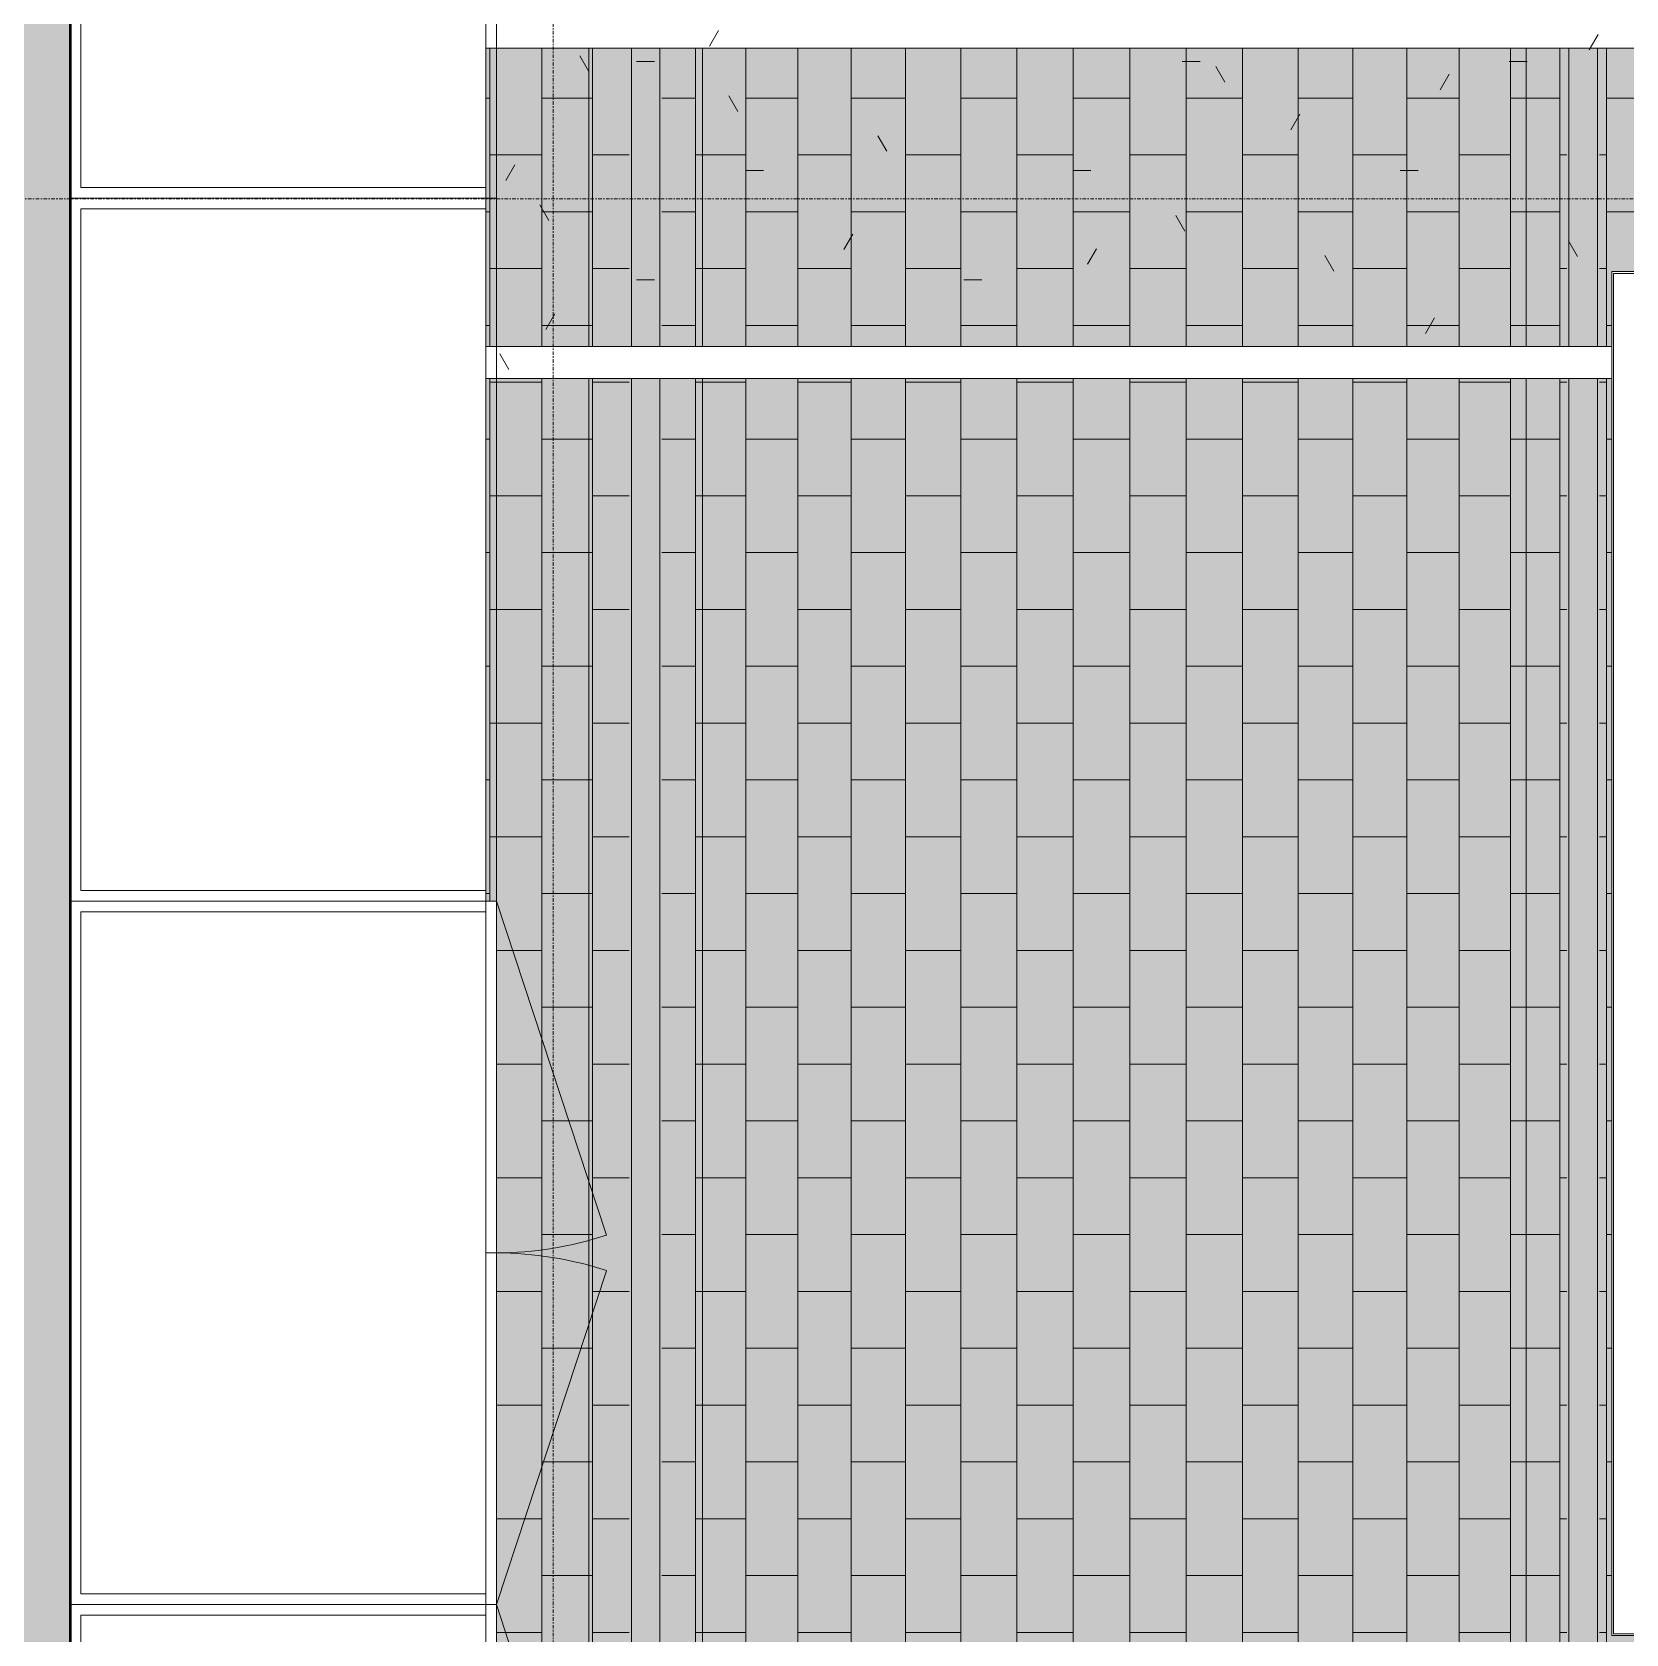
# Model space of a CAD drawing. Header units: inches. Extents: x -956 to 966, y -1111 to 895.
# Drawn here: x -127 to -14.8, y 173.5 to 286.3 of the extents above; entities that cross this region are included whole.
import ezdxf

# ---------------------------------------------------------------- set-up
doc = ezdxf.new("R2010")
doc.units = ezdxf.units.IN
doc.header["$MEASUREMENT"] = 0
doc.linetypes.add('Grid Line 1_4_', pattern=[0.4375, 0.25, -0.0625, 0.0625, -0.0625])
for name, color, linetype, lineweight in [('A-CLNG', 13, 'Continuous', 13), ('A-CLNG-PATT', 13, 'Continuous', 13), ('A-WALL-PATT', 111, 'Continuous', 13), ('E-LITE-EQPM', 33, 'Continuous', 9), ('I-WALL', 2, 'Continuous', 13), ('Q-CASE', 31, 'Continuous', 9), ('S-GRID', 1, 'Continuous', 9)]:
    doc.layers.add(name, color=color, linetype=linetype, lineweight=lineweight)
pattern_1 = [(0, (0, 0), (30.72, 7.68), [1.267, -21.773, 1.267, -21.773, -122.88]), (0, (0, 0), (30.72, 7.68), [-46.08, 1.267, -44.813, 1.267, -21.773, -53.76]), (0, (0, 0), (30.72, 7.68), [-115.2, 1.267, -14.093, 1.267, -37.133]), (120, (11.52, 3.84), (-22.011075, 22.7643), [1.267, -21.773, 1.267, -21.773, -122.88]), (120, (11.52, 3.84), (-22.011075, 22.7643), [-46.08, 1.267, -44.813, 1.267, -21.773, -53.76]), (120, (11.52, 3.84), (-22.011075, 22.7643), [-115.2, 1.267, -14.093, 1.267, -37.133]), (240, (15.36, 19.2), (-8.708925, -30.4443), [1.267, -21.773, 1.267, -21.773, -122.88]), (240, (15.36, 19.2), (-8.708925, -30.4443), [-46.08, 1.267, -44.813, 1.267, -21.773, -53.76]), (240, (15.36, 19.2), (-8.708925, -30.4443), [-115.2, 1.267, -14.093, 1.267, -37.133])]

# ---------------------------------------------------------------- blocks, each defined once
blk = doc.blocks.new('Lighting - Pendant-Finelite-HP4-D - HP-4 D-8_-SO-3000K-120-FA-SC-3361575-7TH FLOOR TELECOM OVERHEAD ROUTING PLAN')
at = {"layer": 'E-LITE-EQPM', "color": 9}
for p, q in [((48, 2), (-48, 2)), ((-48, 2), (-48, -2)), ((47.875, 1.875), (-47.875, 1.875)), ((-47.875, 1.875), (-47.875, -1.875)), ((-47.875, 1.875), (47.875, 1.875)), ((-47.875, -1.875), (-47.875, 1.875)), ((47.875, -1.875), (47.875, 1.875)), ((47.875, 1.875), (47.875, -1.875)), ((48, -2), (48, 2)), ((-48, -2), (48, -2)), ((-47.875, -1.875), (47.875, -1.875)), ((47.875, -1.875), (-47.875, -1.875))]:
    blk.add_line(p, q, dxfattribs=at)
blk = doc.blocks.new('FP_1_55-7TH FLOOR TELECOM OVERHEAD ROUTING PLAN')
at = {"layer": 'A-CLNG-PATT', "color": 50}
for p, q in [((-94.79, 264.13), (-94.79, 285.13)), ((-91.13, 264.13), (-91.13, 285.13)), ((-87.57, 264.13), (-87.57, 285.13)), ((-95.08, 281.61), (-94.79, 281.61)), ((-91.13, 281.61), (-87.82, 281.61)), ((-87.82, 281.61), (-87.57, 281.61)), ((-94.79, 277.61), (-91.13, 277.61)), ((-87.57, 277.61), (-84.97, 277.61)), ((-95.08, 273.61), (-94.79, 273.61)), ((-91.13, 273.61), (-87.82, 273.61)), ((-87.82, 273.61), (-87.57, 273.61)), ((-94.79, 269.61), (-91.13, 269.61)), ((-87.57, 269.61), (-84.97, 269.61)), ((-95.08, 265.61), (-94.79, 265.61)), ((-91.13, 265.61), (-87.82, 265.61)), ((-87.82, 265.61), (-87.57, 265.61)), ((-94.79, 225.07), (-94.79, 261.88)), ((-94.79, 261.61), (-91.13, 261.61)), ((-91.13, 85.99), (-91.13, 261.88)), ((-87.57, 85.99), (-87.57, 261.88)), ((-87.57, 261.61), (-84.97, 261.61)), ((-95.08, 257.61), (-94.79, 257.61)), ((-91.13, 257.61), (-87.82, 257.61)), ((-87.82, 257.61), (-87.57, 257.61)), ((-94.79, 253.61), (-91.13, 253.61)), ((-87.57, 253.61), (-84.97, 253.61)), ((-95.08, 249.61), (-94.79, 249.61)), ((-91.13, 249.61), (-87.82, 249.61)), ((-87.82, 249.61), (-87.57, 249.61)), ((-94.79, 245.61), (-91.13, 245.61)), ((-87.57, 245.61), (-84.97, 245.61)), ((-95.08, 241.61), (-94.79, 241.61)), ((-91.13, 241.61), (-87.82, 241.61)), ((-87.82, 241.61), (-87.57, 241.61)), ((-94.79, 237.61), (-91.13, 237.61)), ((-87.57, 237.61), (-84.97, 237.61)), ((-95.08, 233.61), (-94.79, 233.61)), ((-91.13, 233.61), (-87.82, 233.61)), ((-87.82, 233.61), (-87.57, 233.61)), ((-94.79, 229.61), (-91.13, 229.61)), ((-87.57, 229.61), (-84.97, 229.61)), ((-95.08, 225.61), (-94.79, 225.61)), ((-91.13, 225.61), (-87.82, 225.61)), ((-87.82, 225.61), (-87.57, 225.61)), ((-94.33, 221.61), (-91.13, 221.61)), ((-87.57, 221.61), (-84.97, 221.61)), ((-91.13, 217.61), (-87.82, 217.61)), ((-87.82, 217.61), (-87.57, 217.61)), ((-94.33, 213.61), (-91.13, 213.61)), ((-87.57, 213.61), (-84.97, 213.61)), ((-91.13, 209.61), (-87.82, 209.61)), ((-87.82, 209.61), (-87.57, 209.61)), ((-94.33, 205.61), (-91.13, 205.61)), ((-87.57, 205.61), (-84.97, 205.61)), ((-91.13, 201.61), (-87.82, 201.61)), ((-87.82, 201.61), (-87.57, 201.61)), ((-94.33, 197.61), (-91.13, 197.61)), ((-87.57, 197.61), (-84.97, 197.61)), ((-91.13, 193.61), (-87.82, 193.61)), ((-87.82, 193.61), (-87.57, 193.61)), ((-94.33, 189.61), (-91.13, 189.61)), ((-87.57, 189.61), (-84.97, 189.61)), ((-91.13, 185.61), (-87.82, 185.61)), ((-87.82, 185.61), (-87.57, 185.61)), ((-94.33, 181.61), (-91.13, 181.61)), ((-87.57, 181.61), (-84.97, 181.61)), ((-91.13, 177.61), (-87.82, 177.61)), ((-87.82, 177.61), (-87.57, 177.61)), ((-94.33, 173.61), (-91.13, 173.61)), ((-87.57, 173.61), (-84.97, 173.61))]:
    blk.add_line(p, q, dxfattribs=at)
blk = doc.blocks.new('FP_1_56-7TH FLOOR TELECOM OVERHEAD ROUTING PLAN')
at = {"layer": 'A-CLNG-PATT', "color": 50}
for p, q in [((-80.3, 264.13), (-80.3, 285.13)), ((-76.76, 264.13), (-76.76, 285.13)), ((-73.1, 264.13), (-73.1, 285.13)), ((-69.35, 264.13), (-69.35, 285.13)), ((-65.52, 264.13), (-65.52, 285.13)), ((-61.62, 264.13), (-61.62, 285.13)), ((-57.69, 264.13), (-57.69, 285.13)), ((-53.72, 264.13), (-53.72, 285.13)), ((-49.74, 264.13), (-49.74, 285.13)), ((-45.76, 264.13), (-45.76, 285.13)), ((-41.81, 264.13), (-41.81, 285.13)), ((-37.89, 264.13), (-37.89, 285.13)), ((-34.03, 264.13), (-34.03, 285.13)), ((-30.24, 264.13), (-30.24, 285.13)), ((-26.54, 264.13), (-26.54, 285.13)), ((-22.94, 264.13), (-22.94, 285.13)), ((-19.46, 264.13), (-19.46, 285.13)), ((-82.67, 281.61), (-80.3, 281.61)), ((-76.76, 281.61), (-73.1, 281.61)), ((-69.35, 281.61), (-65.52, 281.61)), ((-61.62, 281.61), (-57.69, 281.61)), ((-53.72, 281.61), (-49.74, 281.61)), ((-45.76, 281.61), (-41.81, 281.61)), ((-37.89, 281.61), (-34.03, 281.61)), ((-30.24, 281.61), (-26.54, 281.61)), ((-22.94, 281.61), (-21.82, 281.61)), ((-21.82, 281.61), (-19.46, 281.61)), ((-80.3, 277.61), (-79.82, 277.61)), ((-79.82, 277.61), (-76.76, 277.61)), ((-73.1, 277.61), (-69.35, 277.61)), ((-65.52, 277.61), (-61.62, 277.61)), ((-57.69, 277.61), (-53.72, 277.61)), ((-49.74, 277.61), (-45.76, 277.61)), ((-41.81, 277.61), (-37.89, 277.61)), ((-34.03, 277.61), (-30.24, 277.61)), ((-26.54, 277.61), (-22.94, 277.61)), ((-19.46, 277.61), (-18.97, 277.61)), ((-82.67, 273.61), (-80.3, 273.61)), ((-76.76, 273.61), (-73.1, 273.61)), ((-69.35, 273.61), (-65.52, 273.61)), ((-61.62, 273.61), (-57.69, 273.61)), ((-53.72, 273.61), (-49.74, 273.61)), ((-45.76, 273.61), (-41.81, 273.61)), ((-37.89, 273.61), (-34.03, 273.61)), ((-30.24, 273.61), (-26.54, 273.61)), ((-22.94, 273.61), (-21.82, 273.61)), ((-21.82, 273.61), (-19.46, 273.61)), ((-80.3, 269.61), (-79.82, 269.61)), ((-79.82, 269.61), (-76.76, 269.61)), ((-73.1, 269.61), (-69.35, 269.61)), ((-65.52, 269.61), (-61.62, 269.61)), ((-57.69, 269.61), (-53.72, 269.61)), ((-49.74, 269.61), (-45.76, 269.61)), ((-41.81, 269.61), (-37.89, 269.61)), ((-34.03, 269.61), (-30.24, 269.61)), ((-26.54, 269.61), (-22.94, 269.61)), ((-19.46, 269.61), (-18.97, 269.61)), ((-82.67, 265.61), (-80.3, 265.61)), ((-76.76, 265.61), (-73.1, 265.61)), ((-69.35, 265.61), (-65.52, 265.61)), ((-61.62, 265.61), (-57.69, 265.61)), ((-53.72, 265.61), (-49.74, 265.61)), ((-45.76, 265.61), (-41.81, 265.61)), ((-37.89, 265.61), (-34.03, 265.61)), ((-30.24, 265.61), (-26.54, 265.61)), ((-22.94, 265.61), (-21.82, 265.61)), ((-21.82, 265.61), (-19.46, 265.61)), ((-80.3, 85.99), (-80.3, 261.88)), ((-80.3, 261.61), (-79.82, 261.61)), ((-79.82, 261.61), (-76.76, 261.61)), ((-76.76, 85.99), (-76.76, 261.88)), ((-73.1, 85.99), (-73.1, 261.88)), ((-73.1, 261.61), (-69.35, 261.61)), ((-69.35, 85.99), (-69.35, 261.88)), ((-65.52, 85.99), (-65.52, 261.88)), ((-65.52, 261.61), (-61.62, 261.61)), ((-61.62, 85.99), (-61.62, 261.88)), ((-57.69, 85.99), (-57.69, 261.88)), ((-57.69, 261.61), (-53.72, 261.61)), ((-53.72, 85.99), (-53.72, 261.88)), ((-49.74, 85.99), (-49.74, 261.88)), ((-49.74, 261.61), (-45.76, 261.61)), ((-45.76, 85.99), (-45.76, 261.88)), ((-41.81, 85.99), (-41.81, 261.88)), ((-41.81, 261.61), (-37.89, 261.61)), ((-37.89, 85.99), (-37.89, 261.88)), ((-34.03, 85.99), (-34.03, 261.88)), ((-34.03, 261.61), (-30.24, 261.61)), ((-30.24, 85.99), (-30.24, 261.88)), ((-26.54, 85.99), (-26.54, 261.88)), ((-26.54, 261.61), (-22.94, 261.61)), ((-22.94, 85.99), (-22.94, 261.88)), ((-19.46, 85.99), (-19.46, 261.88)), ((-19.46, 261.61), (-18.97, 261.61)), ((-82.67, 257.61), (-80.3, 257.61)), ((-76.76, 257.61), (-73.1, 257.61)), ((-69.35, 257.61), (-65.52, 257.61)), ((-61.62, 257.61), (-57.69, 257.61)), ((-53.72, 257.61), (-49.74, 257.61)), ((-45.76, 257.61), (-41.81, 257.61)), ((-37.89, 257.61), (-34.03, 257.61)), ((-30.24, 257.61), (-26.54, 257.61)), ((-22.94, 257.61), (-21.82, 257.61)), ((-21.82, 257.61), (-19.46, 257.61)), ((-80.3, 253.61), (-79.82, 253.61)), ((-79.82, 253.61), (-76.76, 253.61)), ((-73.1, 253.61), (-69.35, 253.61)), ((-65.52, 253.61), (-61.62, 253.61)), ((-57.69, 253.61), (-53.72, 253.61)), ((-49.74, 253.61), (-45.77, 253.61)), ((-41.81, 253.61), (-37.89, 253.61)), ((-34.03, 253.61), (-30.24, 253.61)), ((-26.54, 253.61), (-22.94, 253.61)), ((-19.46, 253.61), (-18.97, 253.61)), ((-82.67, 249.61), (-80.3, 249.61)), ((-76.76, 249.61), (-73.1, 249.61)), ((-69.35, 249.61), (-65.52, 249.61)), ((-61.62, 249.61), (-57.69, 249.61)), ((-53.72, 249.61), (-49.74, 249.61)), ((-45.76, 249.61), (-41.81, 249.61)), ((-37.89, 249.61), (-34.03, 249.61)), ((-30.24, 249.61), (-26.54, 249.61)), ((-22.94, 249.61), (-21.82, 249.61)), ((-21.82, 249.61), (-19.46, 249.61)), ((-80.3, 245.61), (-79.82, 245.61)), ((-79.82, 245.61), (-76.76, 245.61)), ((-73.1, 245.61), (-69.35, 245.61)), ((-65.52, 245.61), (-61.62, 245.61)), ((-57.69, 245.61), (-53.72, 245.61)), ((-49.74, 245.61), (-45.76, 245.61)), ((-41.81, 245.61), (-37.89, 245.61)), ((-34.03, 245.61), (-30.24, 245.61)), ((-26.54, 245.61), (-22.94, 245.61)), ((-19.46, 245.61), (-18.97, 245.61)), ((-82.67, 241.61), (-80.3, 241.61)), ((-76.76, 241.61), (-73.1, 241.61)), ((-69.35, 241.61), (-65.52, 241.61)), ((-61.62, 241.61), (-57.69, 241.61)), ((-53.72, 241.61), (-49.74, 241.61)), ((-45.76, 241.61), (-41.81, 241.61)), ((-37.89, 241.61), (-34.03, 241.61)), ((-30.24, 241.61), (-26.54, 241.61)), ((-22.94, 241.61), (-21.82, 241.61)), ((-21.82, 241.61), (-19.46, 241.61)), ((-80.3, 237.61), (-79.82, 237.61)), ((-79.82, 237.61), (-76.76, 237.61)), ((-73.1, 237.61), (-69.35, 237.61)), ((-65.52, 237.61), (-61.62, 237.61)), ((-57.69, 237.61), (-53.72, 237.61)), ((-49.74, 237.61), (-45.76, 237.61)), ((-41.81, 237.61), (-37.89, 237.61)), ((-34.03, 237.61), (-30.24, 237.61)), ((-26.54, 237.61), (-22.94, 237.61)), ((-19.46, 237.61), (-18.97, 237.61)), ((-82.67, 233.61), (-80.3, 233.61)), ((-76.76, 233.61), (-73.1, 233.61)), ((-69.35, 233.61), (-65.52, 233.61)), ((-61.62, 233.61), (-57.69, 233.61)), ((-53.72, 233.61), (-49.74, 233.61)), ((-45.76, 233.61), (-41.81, 233.61)), ((-37.89, 233.61), (-34.03, 233.61)), ((-30.24, 233.61), (-26.54, 233.61)), ((-22.94, 233.61), (-21.82, 233.61)), ((-21.82, 233.61), (-19.46, 233.61)), ((-80.3, 229.61), (-79.82, 229.61)), ((-79.82, 229.61), (-76.76, 229.61)), ((-73.1, 229.61), (-69.35, 229.61)), ((-65.52, 229.61), (-61.62, 229.61)), ((-57.69, 229.61), (-53.72, 229.61)), ((-49.74, 229.61), (-45.76, 229.61)), ((-41.81, 229.61), (-37.89, 229.61)), ((-34.03, 229.61), (-30.24, 229.61)), ((-26.54, 229.61), (-22.94, 229.61)), ((-19.46, 229.61), (-18.97, 229.61)), ((-82.67, 225.61), (-80.3, 225.61)), ((-76.76, 225.61), (-73.1, 225.61)), ((-69.35, 225.61), (-65.52, 225.61)), ((-61.62, 225.61), (-57.69, 225.61)), ((-53.72, 225.61), (-49.74, 225.61)), ((-45.76, 225.61), (-41.81, 225.61)), ((-37.89, 225.61), (-34.03, 225.61)), ((-30.24, 225.61), (-26.54, 225.61)), ((-22.94, 225.61), (-21.82, 225.61)), ((-21.82, 225.61), (-19.46, 225.61)), ((-80.3, 221.61), (-79.82, 221.61)), ((-79.82, 221.61), (-76.76, 221.61)), ((-73.1, 221.61), (-69.35, 221.61)), ((-65.52, 221.61), (-61.62, 221.61)), ((-57.69, 221.61), (-53.72, 221.61)), ((-49.74, 221.61), (-45.76, 221.61)), ((-41.81, 221.61), (-37.89, 221.61)), ((-34.03, 221.61), (-30.24, 221.61)), ((-26.54, 221.61), (-22.94, 221.61)), ((-19.46, 221.61), (-18.97, 221.61)), ((-82.67, 217.61), (-80.3, 217.61)), ((-76.76, 217.61), (-73.1, 217.61)), ((-69.35, 217.61), (-65.52, 217.61)), ((-61.62, 217.61), (-57.69, 217.61)), ((-53.72, 217.61), (-49.74, 217.61)), ((-45.76, 217.61), (-41.81, 217.61)), ((-37.89, 217.61), (-34.03, 217.61)), ((-30.24, 217.61), (-26.54, 217.61)), ((-22.94, 217.61), (-21.82, 217.61)), ((-21.82, 217.61), (-19.46, 217.61)), ((-80.3, 213.61), (-79.82, 213.61)), ((-79.82, 213.61), (-76.76, 213.61)), ((-73.1, 213.61), (-69.35, 213.61)), ((-65.52, 213.61), (-61.62, 213.61)), ((-57.69, 213.61), (-53.72, 213.61)), ((-49.74, 213.61), (-45.76, 213.61)), ((-41.81, 213.61), (-37.89, 213.61)), ((-34.03, 213.61), (-30.24, 213.61)), ((-26.54, 213.61), (-22.94, 213.61)), ((-19.46, 213.61), (-18.97, 213.61)), ((-82.67, 209.61), (-80.3, 209.61)), ((-76.76, 209.61), (-73.1, 209.61)), ((-69.35, 209.61), (-65.52, 209.61)), ((-61.62, 209.61), (-57.69, 209.61)), ((-53.72, 209.61), (-49.74, 209.61)), ((-45.76, 209.61), (-41.81, 209.61)), ((-37.89, 209.61), (-34.03, 209.61)), ((-30.24, 209.61), (-26.54, 209.61)), ((-22.94, 209.61), (-21.82, 209.61)), ((-21.82, 209.61), (-19.46, 209.61)), ((-80.3, 205.61), (-79.82, 205.61)), ((-79.82, 205.61), (-76.76, 205.61)), ((-73.1, 205.61), (-69.35, 205.61)), ((-65.52, 205.61), (-61.62, 205.61)), ((-57.69, 205.61), (-53.72, 205.61)), ((-49.74, 205.61), (-45.76, 205.61)), ((-41.81, 205.61), (-37.89, 205.61)), ((-34.03, 205.61), (-30.24, 205.61)), ((-26.54, 205.61), (-22.94, 205.61)), ((-19.46, 205.61), (-18.97, 205.61)), ((-82.67, 201.61), (-80.3, 201.61)), ((-76.76, 201.61), (-73.1, 201.61)), ((-69.35, 201.61), (-65.52, 201.61)), ((-61.62, 201.61), (-57.69, 201.61)), ((-53.72, 201.61), (-49.74, 201.61)), ((-45.76, 201.61), (-41.81, 201.61)), ((-37.89, 201.61), (-34.03, 201.61)), ((-30.24, 201.61), (-26.54, 201.61)), ((-22.94, 201.61), (-21.82, 201.61)), ((-21.82, 201.61), (-19.46, 201.61)), ((-80.3, 197.61), (-79.82, 197.61)), ((-79.82, 197.61), (-76.76, 197.61)), ((-73.1, 197.61), (-69.35, 197.61)), ((-65.52, 197.61), (-61.62, 197.61)), ((-57.69, 197.61), (-53.72, 197.61)), ((-49.74, 197.61), (-45.76, 197.61)), ((-41.81, 197.61), (-37.89, 197.61)), ((-34.03, 197.61), (-30.24, 197.61)), ((-26.54, 197.61), (-22.94, 197.61)), ((-19.46, 197.61), (-18.97, 197.61)), ((-82.67, 193.61), (-80.3, 193.61)), ((-76.76, 193.61), (-73.1, 193.61)), ((-69.35, 193.61), (-65.52, 193.61)), ((-61.62, 193.61), (-57.69, 193.61)), ((-53.72, 193.61), (-49.74, 193.61)), ((-45.76, 193.61), (-41.81, 193.61)), ((-37.89, 193.61), (-34.03, 193.61)), ((-30.24, 193.61), (-26.54, 193.61)), ((-22.94, 193.61), (-21.82, 193.61)), ((-21.82, 193.61), (-19.46, 193.61)), ((-80.3, 189.61), (-79.82, 189.61)), ((-79.82, 189.61), (-76.76, 189.61)), ((-73.1, 189.61), (-69.35, 189.61)), ((-65.52, 189.61), (-61.62, 189.61)), ((-57.69, 189.61), (-53.72, 189.61)), ((-49.74, 189.61), (-45.76, 189.61)), ((-41.81, 189.61), (-37.89, 189.61)), ((-34.03, 189.61), (-30.24, 189.61)), ((-26.54, 189.61), (-22.94, 189.61)), ((-19.46, 189.61), (-18.97, 189.61)), ((-82.67, 185.61), (-80.3, 185.61)), ((-76.76, 185.61), (-73.1, 185.61)), ((-69.35, 185.61), (-65.52, 185.61)), ((-61.62, 185.61), (-57.69, 185.61)), ((-53.72, 185.61), (-49.74, 185.61)), ((-45.76, 185.61), (-41.81, 185.61)), ((-37.89, 185.61), (-34.03, 185.61)), ((-30.24, 185.61), (-26.54, 185.61)), ((-22.94, 185.61), (-21.82, 185.61)), ((-21.82, 185.61), (-19.46, 185.61)), ((-80.3, 181.61), (-79.82, 181.61)), ((-79.82, 181.61), (-76.76, 181.61)), ((-73.1, 181.61), (-69.35, 181.61)), ((-65.52, 181.61), (-61.62, 181.61)), ((-57.69, 181.61), (-53.72, 181.61)), ((-49.74, 181.61), (-45.76, 181.61)), ((-41.81, 181.61), (-37.89, 181.61)), ((-34.03, 181.61), (-30.24, 181.61)), ((-26.54, 181.61), (-22.94, 181.61)), ((-19.46, 181.61), (-18.97, 181.61)), ((-82.67, 177.61), (-80.3, 177.61)), ((-76.76, 177.61), (-73.1, 177.61)), ((-69.35, 177.61), (-65.52, 177.61)), ((-61.62, 177.61), (-57.69, 177.61)), ((-53.72, 177.61), (-49.74, 177.61)), ((-45.76, 177.61), (-41.81, 177.61)), ((-37.89, 177.61), (-34.03, 177.61)), ((-30.24, 177.61), (-26.54, 177.61)), ((-22.94, 177.61), (-21.82, 177.61)), ((-21.82, 177.61), (-19.46, 177.61)), ((-80.3, 173.61), (-79.82, 173.61)), ((-79.82, 173.61), (-76.76, 173.61)), ((-73.1, 173.61), (-69.35, 173.61)), ((-65.52, 173.61), (-61.62, 173.61)), ((-57.69, 173.61), (-53.72, 173.61)), ((-49.74, 173.61), (-45.76, 173.61)), ((-41.81, 173.61), (-37.89, 173.61)), ((-34.03, 173.61), (-30.24, 173.61)), ((-26.54, 173.61), (-22.94, 173.61)), ((-19.46, 173.61), (-18.97, 173.61))]:
    blk.add_line(p, q, dxfattribs=at)
blk = doc.blocks.new('FP_1_57-7TH FLOOR TELECOM OVERHEAD ROUTING PLAN')
at = {"layer": 'A-CLNG-PATT', "color": 50}
for p, q in [((-16.17, 264.13), (-16.17, 285.13)), ((-16.17, 281.61), (-13.82, 281.61)), ((-16.67, 277.61), (-16.17, 277.61)), ((-16.17, 273.61), (-13.82, 273.61)), ((-16.67, 269.61), (-16.17, 269.61)), ((-16.17, 265.61), (-15.79, 265.61)), ((-16.67, 261.61), (-16.17, 261.61)), ((-16.17, 85.99), (-16.17, 261.88)), ((-16.17, 257.61), (-15.8, 257.61)), ((-16.67, 253.61), (-16.17, 253.61)), ((-16.17, 249.61), (-15.8, 249.61)), ((-16.67, 245.61), (-16.17, 245.61)), ((-16.17, 241.61), (-15.8, 241.61)), ((-16.67, 237.61), (-16.17, 237.61)), ((-16.17, 233.61), (-15.8, 233.61)), ((-16.67, 229.61), (-16.17, 229.61)), ((-16.17, 225.61), (-15.8, 225.61)), ((-16.67, 221.61), (-16.17, 221.61)), ((-16.17, 217.61), (-15.8, 217.61)), ((-16.67, 213.61), (-16.17, 213.61)), ((-16.17, 209.61), (-15.8, 209.61)), ((-16.67, 205.61), (-16.17, 205.61)), ((-16.17, 201.61), (-15.8, 201.61)), ((-16.67, 197.61), (-16.17, 197.61)), ((-16.17, 193.61), (-15.8, 193.61)), ((-16.67, 189.61), (-16.17, 189.61)), ((-16.17, 185.61), (-15.8, 185.61)), ((-16.67, 181.61), (-16.17, 181.61)), ((-16.17, 177.61), (-15.8, 177.61)), ((-16.67, 173.61), (-16.17, 173.61))]:
    blk.add_line(p, q, dxfattribs=at)
blk = doc.blocks.new('7th Floor Vault2 - 7th Floor Vault-3164437-7TH FLOOR TELECOM OVERHEAD ROUTING PLAN')
at = {"layer": 'A-CLNG', "color": 10, "lineweight": 9}
for p, q in [((-87.82, 285.13), (-87.82, 264.13)), ((-87.82, 285.13), (-87.82, 264.13)), ((-84.82, 285.13), (-84.82, 264.13)), ((-82.82, 285.13), (-82.82, 264.13)), ((-79.82, 285.13), (-79.82, 264.13)), ((-79.82, 285.13), (-79.82, 264.13)), ((-21.82, 285.13), (-21.82, 264.13)), ((-21.82, 285.13), (-21.82, 264.13)), ((-18.82, 285.13), (-18.82, 264.13)), ((-16.82, 285.13), (-16.82, 264.13)), ((-87.82, 261.88), (-87.82, 85.99)), ((-87.82, 261.88), (-87.82, 85.99)), ((-84.82, 261.88), (-84.82, 85.99)), ((-82.82, 261.88), (-82.82, 85.99)), ((-79.82, 261.88), (-79.82, 85.99)), ((-79.82, 261.88), (-79.82, 85.99)), ((-21.82, 261.88), (-21.82, 85.99)), ((-21.82, 261.88), (-21.82, 85.99)), ((-18.82, 261.88), (-18.82, 85.99)), ((-16.82, 261.88), (-16.82, 85.99))]:
    blk.add_line(p, q, dxfattribs=at)
at = {"layer": 'A-CLNG', "color": 9, "lineweight": 9}
for name in ['FP_1_55-7TH FLOOR TELECOM OVERHEAD ROUTING PLAN', 'FP_1_56-7TH FLOOR TELECOM OVERHEAD ROUTING PLAN', 'FP_1_57-7TH FLOOR TELECOM OVERHEAD ROUTING PLAN']:
    blk.add_blockref(name, (0, 0), dxfattribs=at)
blk = doc.blocks.new('Generic Model Wood Closet - 2_-6__ x 4_-1 1_2__ - no doors-3515474-7TH FLOOR TELECOM OVERHEAD ROUTING PLAN')
at = {"layer": 'Q-CASE', "color": 9}
for p, q in [((24.75, 15), (-24.75, 15)), ((-24.75, 15), (-24.75, -15)), ((24.75, -15), (24.75, 15)), ((24, 14.25), (-24, 14.25)), ((-24, 14.25), (-24, -14.25)), ((-24, 14.25), (24, 14.25)), ((24, -14.25), (24, 14.25)), ((-24, -14.25), (24, -14.25)), ((-24.75, -15), (24.75, -15))]:
    blk.add_line(p, q, dxfattribs=at)
at = {"layer": 'Q-CASE', "color": 53, "lineweight": 20}
for p, q in [((-24.75, -15), (-24.75, 14.25)), ((-24.75, 14.25), (-24, 14.25)), ((-24, 14.25), (-24, -14.25)), ((24, -14.25), (24, 14.25)), ((24, 14.25), (24.75, 14.25)), ((24.75, 14.25), (24.75, -15)), ((-24, -14.25), (24, -14.25))]:
    blk.add_line(p, q, dxfattribs=at)
blk = doc.blocks.new('Generic Model Wood Closet - 2_-6__ x 4_-1 1_2__-3487227-7TH FLOOR TELECOM OVERHEAD ROUTING PLAN')
at = {"layer": 'Q-CASE', "color": 9}
for p, q in [((-24.75, 15), (-1.25, 22.76)), ((24.75, 15), (1.25, 22.76)), ((24.75, 15), (-24.75, 15)), ((-24.75, 15), (-24.75, -15)), ((24.75, -15), (24.75, 15)), ((24, 14.25), (-24, 14.25)), ((-24, 14.25), (-24, -14.25)), ((24, -14.25), (24, 14.25)), ((-24, -14.25), (24, -14.25)), ((-24.75, -15), (24.75, -15))]:
    blk.add_line(p, q, dxfattribs=at)
at = {"layer": 'Q-CASE', "color": 53, "lineweight": 20}
for p, q in [((-24.75, 15), (0, 15)), ((-24.75, 14.25), (-24.75, 15)), ((0, 15), (24.75, 15)), ((0, 14.25), (0, 15)), ((0, 15), (0, 14.25)), ((24.75, 15), (24.75, 14.25)), ((0, 14.25), (-24.75, 14.25)), ((-24.75, -15), (-24.75, 14.25)), ((-24.75, 14.25), (-24, 14.25)), ((-24, 14.25), (-24, -14.25)), ((24.75, 14.25), (0, 14.25)), ((24, -14.25), (24, 14.25)), ((24, 14.25), (24.75, 14.25)), ((24.75, 14.25), (24.75, -15)), ((-24, -14.25), (24, -14.25))]:
    blk.add_line(p, q, dxfattribs=at)
at = {"layer": 'Q-CASE', "color": 9}
for centre, start, end in [((-24.75, 15), 360, 18.2748), ((24.75, 15), 161.7252, 180)]:
    blk.add_arc(centre, 24.75, start, end, dxfattribs=at)

msp = doc.modelspace()

# ---------------------------------------------------------------- hatches: boundary and pattern name
at = {"layer": 'A-CLNG-PATT'}
h = msp.add_hatch(dxfattribs=at)
h.set_pattern_fill('FP1_12', color=253, style=0, pattern_type=2)
h.set_pattern_definition(pattern_1)
h.paths.add_polyline_path([(-294.34, -537.62), (-227.98, -537.62), (-227.98, -527.62), (-219.98, -527.62), (-219.98, -509.12), (-210.98, -509.12), (-210.98, -364.18), (-211.98, -364.18), (-211.98, -243.37), (-299.98, -243.37), (-299.98, -537.62)], flags=0)
h.paths.add_polyline_path([(-606.23, -537.62), (-602.07, -537.62), (-602.07, -532.87), (-606.23, -532.87), (-606.23, -535.37)], flags=0)
h.paths.add_polyline_path([(-561.64, -537.62), (-356.48, -537.62), (-356.48, -525.62), (-323.98, -525.62), (-323.98, -537.62), (-305.35, -537.62), (-305.35, -525.37), (-321.35, -525.37), (-321.35, -427.37), (-305.35, -427.37), (-305.35, -243.37), (-386.84, -243.37), (-386.84, -318.61), (-390.84, -318.61), (-390.84, -243.37), (-496.9, -243.37), (-496.9, -318.61), (-500.9, -318.61), (-500.9, -243.37), (-562.04, -243.37), (-562.04, -427.37), (-500.9, -427.37), (-500.9, -402.61), (-496.9, -402.61), (-496.9, -427.37), (-390.84, -427.37), (-390.84, -402.61), (-386.84, -402.61), (-386.84, -427.37), (-370.04, -427.37), (-370.04, -525.37), (-578.04, -525.37), (-578.04, -243.37), (-578.35, -243.37), (-578.35, -528.62), (-563.48, -528.62), (-563.48, -537.62)], flags=0)
h.paths.add_polyline_path([(-567.73, -537.62), (-567.73, -532.87), (-578.07, -532.87), (-578.07, -537.62), (-572.48, -537.62)], flags=0)
h.paths.add_polyline_path([(-352.23, -537.62), (-349.48, -537.62), (-349.48, -529.87), (-352.23, -529.87), (-352.23, -536.61)], flags=0)
h.paths.add_polyline_path([(-680.44, -535.37), (-610.48, -535.37), (-610.48, -528.62), (-583.23, -528.62), (-583.23, -526.62), (-662.91, -526.62), (-662.91, -498.61), (-665.8, -498.61), (-665.8, -402.61), (-661.8, -402.61), (-661.8, -428.62), (-583.23, -428.62), (-583.23, -422.62), (-598.91, -422.62), (-598.91, -386.62), (-662.91, -386.62), (-662.91, -318.61), (-665.8, -318.61), (-665.8, -243.37), (-666.35, -243.37), (-666.35, -246.62), (-730.35, -246.62), (-730.35, -243.37), (-762.35, -243.37), (-762.35, -246.62), (-771.86, -246.62), (-771.86, -288.62), (-694.91, -288.62), (-694.91, -386.62), (-790.91, -386.62), (-790.91, -288.62), (-775.86, -288.62), (-775.86, -246.62), (-842.35, -246.62), (-842.35, -243.37), (-853.35, -243.37), (-853.35, -535.37), (-710.14, -535.37)], flags=0)
h.paths.add_polyline_path([(-834.85, -526.62), (-850.85, -526.62), (-850.85, -428.62), (-706.85, -428.62), (-706.85, -526.62), (-828.94, -526.62)], flags=0)
h.paths.add_polyline_path([(-255.48, -481.68), (-256.53, -481.54), (-257.51, -481.14), (-258.35, -480.49), (-259, -479.65), (-259.4, -478.67), (-259.54, -477.62), (-259.4, -476.57), (-259, -475.59), (-258.35, -474.75), (-257.51, -474.1), (-256.53, -473.7), (-255.48, -473.56), (-254.43, -473.7), (-253.45, -474.1), (-252.6, -474.75), (-251.96, -475.59), (-251.55, -476.57), (-251.41, -477.62), (-251.55, -478.67), (-251.96, -479.65), (-252.6, -480.49), (-253.45, -481.14), (-254.43, -481.54)], flags=0)
h.paths.add_polyline_path([(-255.48, -421.68), (-256.53, -421.54), (-257.51, -421.14), (-258.35, -420.49), (-259, -419.65), (-259.4, -418.67), (-259.54, -417.62), (-259.4, -416.57), (-259, -415.59), (-258.35, -414.75), (-257.51, -414.1), (-256.53, -413.7), (-255.48, -413.56), (-254.43, -413.7), (-253.45, -414.1), (-252.6, -414.75), (-251.96, -415.59), (-251.55, -416.57), (-251.41, -417.62), (-251.55, -418.67), (-251.96, -419.65), (-252.6, -420.49), (-253.45, -421.14), (-254.43, -421.54)], flags=0)
h.paths.add_polyline_path([(-255.48, -361.68), (-256.53, -361.54), (-257.51, -361.14), (-258.35, -360.49), (-259, -359.65), (-259.4, -358.67), (-259.54, -357.62), (-259.4, -356.57), (-259, -355.59), (-258.35, -354.75), (-257.51, -354.1), (-256.53, -353.7), (-255.48, -353.56), (-254.43, -353.7), (-253.45, -354.1), (-252.6, -354.75), (-251.96, -355.59), (-251.55, -356.57), (-251.41, -357.62), (-251.55, -358.67), (-251.96, -359.65), (-252.6, -360.49), (-253.45, -361.14), (-254.43, -361.54)], flags=0)
h.paths.add_polyline_path([(-255.48, -301.68), (-256.53, -301.54), (-257.51, -301.14), (-258.35, -300.49), (-259, -299.65), (-259.4, -298.67), (-259.54, -297.62), (-259.4, -296.57), (-259, -295.59), (-258.35, -294.75), (-257.51, -294.1), (-256.53, -293.7), (-255.48, -293.56), (-254.43, -293.7), (-253.45, -294.1), (-252.6, -294.75), (-251.96, -295.59), (-251.55, -296.57), (-251.41, -297.62), (-251.55, -298.67), (-251.96, -299.65), (-252.6, -300.49), (-253.45, -301.14), (-254.43, -301.54)], flags=0)
h.paths.add_polyline_path([(-661.8, -288.62), (-598.91, -288.62), (-598.91, -252.62), (-583.23, -252.62), (-583.23, -243.37), (-661.8, -243.37), (-661.8, -282.19)], flags=0)
h.paths.add_polyline_path([(-258.35, -241.12), (-257.53, -241.12), (-258.35, -240.49), (-259, -239.65), (-259.4, -238.67), (-259.54, -237.62), (-259.4, -236.57), (-259, -235.59), (-258.35, -234.75), (-257.51, -234.1), (-256.53, -233.7), (-255.48, -233.56), (-254.43, -233.7), (-253.45, -234.1), (-252.6, -234.75), (-251.96, -235.59), (-251.55, -236.57), (-251.41, -237.62), (-251.55, -238.67), (-251.96, -239.65), (-252.6, -240.49), (-253.42, -241.12), (-211.98, -241.12), (-211.98, -209.62), (-299.98, -209.62), (-299.98, -241.12), (-259, -241.12)], flags=0)
h.paths.add_polyline_path([(-578.35, -241.12), (-578.04, -241.12), (-578.04, -231.37), (-562.04, -231.37), (-562.04, -241.12), (-500.9, -241.12), (-500.9, -222.61), (-496.9, -222.61), (-496.9, -241.12), (-390.84, -241.12), (-390.84, -222.61), (-386.84, -222.61), (-386.84, -241.12), (-305.35, -241.12), (-305.35, -209.62), (-363.1, -209.62), (-363.1, -212.62), (-337.6, -212.62), (-337.6, -238.12), (-363.1, -238.12), (-363.1, -213.62), (-559.1, -213.62), (-559.1, -209.62), (-578.35, -209.62), (-578.35, -235.91)], flags=0)
h.paths.add_polyline_path([(-621.04, -241.12), (-583.23, -241.12), (-583.23, -209.62), (-666.35, -209.62), (-666.35, -241.12), (-665.8, -241.12), (-665.8, -222.61), (-661.8, -222.61), (-661.8, -241.12), (-650.74, -241.12)], flags=0)
h.paths.add_polyline_path([(-842.35, -241.12), (-842.35, -209.62), (-853.35, -209.62), (-853.35, -241.12)], flags=0)
h.paths.add_polyline_path([(-762.35, -241.12), (-730.35, -241.12), (-730.35, -209.62), (-762.35, -209.62), (-762.35, -222.78)], flags=0)
h.paths.add_polyline_path([(-578.35, -207.37), (-559.1, -207.37), (-559.1, -197.62), (-578.35, -197.62), (-578.35, -202.98)], flags=0)
h.paths.add_polyline_path([(-363.1, -207.37), (-305.35, -207.37), (-305.35, -197.62), (-363.1, -197.62), (-363.1, -202.98)], flags=0)
h.paths.add_polyline_path([(-294.34, -207.37), (-211.98, -207.37), (-211.98, -186.24), (-210.98, -186.24), (-210.98, -48.37), (45.27, -48.37), (45.27, -53.62), (99.27, -53.62), (99.27, -48.37), (317.04, -48.37), (317.04, 11.88), (228.2, 11.88), (228.2, 5.39), (224.2, 5.39), (224.2, 11.88), (-11.8, 11.88), (-11.8, 5.39), (-15.8, 5.39), (-15.8, 11.88), (-363.1, 11.88), (-363.1, 37.38), (-340.48, 37.38), (-340.48, 40.38), (-412.8, 40.38), (-412.8, 8.88), (-336.96, 8.84), (-336.96, 6.63), (-412.8, 6.63), (-412.8, 5.39), (-416.8, 5.39), (-416.8, 6.63), (-532.8, 6.63), (-532.8, 5.39), (-536.8, 5.39), (-536.8, 6.63), (-652.8, 6.63), (-652.8, 5.39), (-656.8, 5.39), (-656.8, 6.63), (-772.86, 6.63), (-772.86, 5.39), (-776.86, 5.39), (-776.86, 6.63), (-853.35, 6.63), (-853.35, -192.24), (-838.91, -192.24), (-838.91, -190.24), (-318.91, -190.24), (-318.91, -192.24), (-299.98, -192.24), (-299.98, -207.37)], flags=0)
h.paths.add_polyline_path([(-583.23, -207.37), (-583.23, -197.62), (-666.35, -197.62), (-666.35, -207.37), (-591.34, -207.37)], flags=0)
h.paths.add_polyline_path([(-853.35, -207.37), (-842.35, -207.37), (-842.35, -197.62), (-853.35, -197.62), (-853.35, -202.98)], flags=0)
h.paths.add_polyline_path([(-739.84, -207.37), (-730.35, -207.37), (-730.35, -197.62), (-762.35, -197.62), (-762.35, -207.37)], flags=0)
h.paths.add_polyline_path([(-772.92, -162.61), (-776.8, -162.61), (-776.8, -66.61), (-772.8, -66.61), (-772.8, -162.61)], flags=0)
h.paths.add_polyline_path([(-532.92, -162.61), (-536.8, -162.61), (-536.8, -66.61), (-532.8, -66.61), (-532.8, -162.61)], flags=0)
h.paths.add_polyline_path([(-656.8, -162.61), (-656.8, -66.61), (-652.8, -66.61), (-652.8, -162.61), (-656.67, -162.61)], flags=0)
h.paths.add_polyline_path([(-416.8, -162.61), (-416.8, -66.61), (-412.8, -66.61), (-412.8, -162.61), (-416.67, -162.61)], flags=0)
h.paths.add_polyline_path([(-280.92, -162.61), (-284.8, -162.61), (-284.8, -66.61), (-280.8, -66.61), (-280.8, -162.61), (-280.92, -162.61)], flags=0)
h.paths.add_polyline_path([(-769.54, 8.88), (-656.8, 8.88), (-656.8, 40.38), (-772.86, 40.38), (-772.86, 8.88)], flags=0)
h.paths.add_polyline_path([(-621.04, 8.88), (-536.8, 8.88), (-536.8, 40.38), (-652.8, 40.38), (-652.8, 8.88), (-650.74, 8.88)], flags=0)
h.paths.add_polyline_path([(-776.86, 8.88), (-776.86, 40.38), (-853.35, 40.38), (-853.35, 8.88), (-799.24, 8.88)], flags=0)
h.paths.add_polyline_path([(-416.8, 8.88), (-416.8, 40.38), (-532.8, 40.38), (-532.8, 8.88), (-442.84, 8.88)], flags=0)
h.paths.add_polyline_path([(121.46, 14.13), (224.2, 14.13), (224.2, 35.13), (116.9, 35.13), (116.9, 14.13)], flags=0)
h.paths.add_polyline_path([(62.06, 14.13), (91.4, 14.13), (91.4, 35.13), (-11.8, 35.13), (-11.8, 14.13), (32.36, 14.13)], flags=0)
h.paths.add_polyline_path([(-95.08, 14.13), (-15.8, 14.13), (-15.8, 35.13), (-95.08, 35.13), (-95.08, 27.07), (-124.33, 27.07), (-124.33, 14.13), (-116.14, 14.13)], flags=0)
h.paths.add_polyline_path([(228.2, 14.13), (317.04, 14.13), (317.04, 35.13), (228.2, 35.13), (228.2, 34.65)], flags=0)
h.paths.add_polyline_path([(-335.1, 17.26), (-335.1, 41.51), (-335.6, 41.51), (-335.6, 17.26)], flags=0)
h.paths.add_polyline_path([(94.52, 34.26), (114.65, 34.26), (114.65, 35.13), (93.65, 35.13), (93.65, 34.26)], flags=0)
h.paths.add_polyline_path([(240.26, 37.38), (317.04, 37.38), (317.04, 58.26), (315.04, 58.26), (315.04, 261.88), (228.2, 261.88), (228.2, 173.39), (224.2, 173.39), (224.2, 261.88), (-11.8, 261.88), (-11.8, 173.39), (-15.8, 173.39), (-15.8, 261.88), (-95.08, 261.88), (-95.08, 225.07), (-94.33, 225.05), (-94.33, 126.07), (-95.08, 126.07), (-95.08, 37.38), (-15.8, 37.38), (-15.8, 101.39), (-11.8, 101.39), (-11.8, 37.38), (224.2, 37.38), (224.2, 101.39), (228.2, 101.39), (228.2, 37.38)], flags=0)
h.paths.add_polyline_path([(-412.8, 42.63), (-340.48, 42.63), (-340.48, 256.63), (-412.8, 256.63), (-412.8, 173.39), (-416.8, 173.39), (-416.8, 256.63), (-532.8, 256.63), (-532.8, 173.39), (-536.8, 173.39), (-536.8, 256.63), (-652.8, 256.63), (-652.8, 173.39), (-656.8, 173.39), (-656.8, 256.63), (-772.8, 256.63), (-772.8, 173.39), (-776.8, 173.39), (-776.8, 256.63), (-853.35, 256.63), (-853.35, 42.63), (-776.86, 42.63), (-776.86, 101.39), (-772.86, 101.39), (-772.86, 42.63), (-656.8, 42.63), (-656.8, 101.39), (-652.8, 101.39), (-652.8, 42.63), (-536.8, 42.63), (-536.8, 101.39), (-532.8, 101.39), (-532.8, 42.63), (-416.8, 42.63), (-416.8, 101.39), (-412.8, 101.39), (-412.8, 74.26)], flags=0)
h.paths.add_polyline_path([(108.08, 52.39), (104.2, 52.39), (104.2, 100.39), (108.2, 100.39), (108.2, 52.39)], flags=0)
h.paths.add_polyline_path([(106.61, 173.39), (104.2, 173.39), (104.2, 221.39), (108.2, 221.39), (108.2, 173.39), (108.08, 173.39)], flags=0)
h.paths.add_polyline_path([(-652.8, 258.88), (-536.8, 258.88), (-536.8, 269.39), (-532.8, 269.39), (-532.8, 258.88), (-416.8, 258.88), (-416.8, 269.39), (-412.8, 269.39), (-412.8, 258.88), (-340.48, 258.88), (-340.48, 261.88), (-363.1, 261.88), (-363.1, 287.38), (-340.48, 287.38), (-340.48, 290.38), (-853.35, 290.38), (-853.35, 258.88), (-776.8, 258.88), (-776.8, 269.39), (-772.8, 269.39), (-772.8, 258.88), (-656.8, 258.88), (-656.8, 269.39), (-652.8, 269.39), (-652.8, 269.26)], flags=0)
h.paths.add_polyline_path([(-27.04, 264.13), (-15.8, 264.13), (-15.8, 269.39), (-11.8, 269.39), (-11.8, 264.13), (93.04, 264.13), (93.04, 285.13), (-95.08, 285.13), (-95.08, 264.13), (-48.94, 264.13)], flags=0)
h.paths.add_polyline_path([(315.04, 264.13), (315.04, 285.13), (116.9, 285.13), (116.9, 264.13), (224.2, 264.13), (224.2, 269.39), (228.2, 269.39), (228.2, 264.13), (299.66, 264.13)], flags=0)
h.paths.add_polyline_path([(-55.95, 287.38), (315.04, 287.38), (315.04, 490.26), (317.04, 490.26), (317.04, 506.51), (-95.08, 506.51), (-95.08, 423.07), (-94.33, 423.05), (-94.33, 324.07), (-95.08, 324.07), (-95.08, 287.38), (-56.74, 287.38)], flags=0)
h.paths.add_polyline_path([(-383.44, 292.63), (-340.48, 292.63), (-340.49, 506.51), (-853.35, 506.51), (-853.35, 292.63), (-413.14, 292.63)], flags=0)
h.paths.add_polyline_path([(-772.92, 341.39), (-776.8, 341.39), (-776.8, 437.39), (-772.8, 437.39), (-772.8, 341.39), (-772.92, 341.39)], flags=0)
h.paths.add_polyline_path([(-656.8, 341.39), (-656.8, 437.39), (-652.8, 437.39), (-652.8, 341.39), (-656.67, 341.39)], flags=0)
h.paths.add_polyline_path([(-536.67, 341.39), (-536.8, 341.39), (-536.8, 437.39), (-532.8, 437.39), (-532.8, 341.39), (-532.92, 341.39)], flags=0)
h.paths.add_polyline_path([(-416.8, 341.39), (-416.8, 437.39), (-412.8, 437.39), (-412.8, 341.39), (-416.67, 341.39)], flags=0)
h.paths.add_polyline_path([(108.2, 343.86), (104.2, 343.86), (104.2, 439.86), (108.2, 439.86), (108.2, 343.98)], flags=0)
h.paths.add_polyline_path([(-11.92, 343.86), (-15.8, 343.86), (-15.8, 439.86), (-11.8, 439.86), (-11.8, 343.86), (-11.92, 343.86)], flags=0)
h.paths.add_polyline_path([(224.2, 343.86), (224.2, 439.86), (228.2, 439.86), (228.2, 343.86), (224.33, 343.86)], flags=0)
h.paths.add_polyline_path([(306.4, 508.76), (317.04, 508.76), (317.04, 537.38), (407.03, 537.38), (407.03, 540.38), (228.2, 540.38), (228.2, 511.86), (224.2, 511.86), (224.2, 540.38), (-11.8, 540.38), (-11.8, 511.86), (-15.8, 511.86), (-15.8, 540.38), (-412.8, 540.38), (-412.8, 509.39), (-416.8, 509.39), (-416.8, 540.38), (-532.8, 540.38), (-532.8, 509.39), (-536.8, 509.39), (-536.8, 540.38), (-652.8, 540.38), (-652.8, 509.39), (-656.8, 509.39), (-656.8, 540.38), (-772.86, 540.38), (-772.86, 509.39), (-776.86, 509.39), (-776.86, 540.38), (-853.35, 540.38), (-853.35, 508.76), (-340.48, 508.76), (-340.48, 511.88), (-363.1, 511.88), (-363.1, 537.38), (-129.71, 537.38), (-129.71, 536.38), (-124.33, 536.38), (-124.33, 522.07), (-95.08, 522.07), (-95.08, 508.76), (299.66, 508.76)], flags=0)
h.paths.add_polyline_path([(93.65, 511.88), (91.4, 511.88), (91.4, 537.38), (116.9, 537.38), (116.9, 511.88), (114.65, 511.88)], flags=0)
h.paths.add_polyline_path([(589.87, 537.38), (589.87, 540.38), (555.53, 540.38), (555.53, 537.38), (581.81, 537.38)], flags=0)
h.paths.add_polyline_path([(294.27, 542.63), (407.03, 542.63), (407.03, 567.38), (464.2, 567.38), (464.2, 607.86), (468.2, 607.86), (468.2, 567.38), (554.2, 567.38), (554.2, 607.86), (558.2, 607.86), (558.2, 559.86), (555.53, 559.86), (555.53, 542.63), (589.87, 542.63), (589.87, 797.38), (-167.83, 797.38), (-167.83, 645.01), (-334.83, 645.01), (-334.83, 797.38), (-851.35, 797.38), (-851.35, 795.38), (-853.35, 795.38), (-853.35, 542.63), (-776.86, 542.63), (-776.86, 605.39), (-772.86, 605.39), (-772.86, 542.63), (-656.8, 542.63), (-656.8, 605.39), (-652.8, 605.39), (-652.8, 542.63), (-536.8, 542.63), (-536.8, 605.39), (-532.8, 605.39), (-532.8, 542.63), (-416.8, 542.63), (-416.8, 605.39), (-412.8, 605.39), (-412.8, 542.63), (-15.8, 542.63), (-15.8, 607.86), (-11.8, 607.86), (-11.8, 542.63), (224.2, 542.63), (224.2, 607.86), (228.2, 607.86), (228.2, 542.63), (269.96, 542.63)], flags=0)
h.paths.add_polyline_path([(-251.8, 559.86), (-255.8, 559.86), (-255.8, 607.86), (-251.8, 607.86), (-251.8, 559.98)], flags=0)
h.paths.add_polyline_path([(-131.8, 559.86), (-135.8, 559.86), (-135.8, 607.86), (-131.8, 607.86), (-131.8, 559.98)], flags=0)
h.paths.add_polyline_path([(104.33, 559.86), (104.2, 559.86), (104.2, 607.86), (108.2, 607.86), (108.2, 559.86), (106.61, 559.86)], flags=0)
h.paths.add_polyline_path([(344.2, 559.86), (344.2, 607.86), (348.2, 607.86), (348.2, 559.86), (344.33, 559.86)], flags=0)
h.paths.add_polyline_path([(-776.8, 677.39), (-776.8, 773.39), (-772.8, 773.39), (-772.8, 677.39), (-776.67, 677.39)], flags=0)
h.paths.add_polyline_path([(-656.67, 677.39), (-656.8, 677.39), (-656.8, 773.39), (-652.8, 773.39), (-652.8, 677.39), (-652.92, 677.39)], flags=0)
h.paths.add_polyline_path([(-536.67, 677.39), (-536.8, 677.39), (-536.8, 773.39), (-532.8, 773.39), (-532.8, 677.39), (-532.92, 677.39)], flags=0)
h.paths.add_polyline_path([(-416.67, 679.86), (-416.8, 679.86), (-416.8, 775.86), (-412.8, 775.86), (-412.8, 679.86), (-413.14, 679.86)], flags=0)
h.paths.add_polyline_path([(-135.67, 679.86), (-135.8, 679.86), (-135.8, 775.86), (-131.8, 775.86), (-131.8, 679.86), (-131.92, 679.86)], flags=0)
h.paths.add_polyline_path([(-11.92, 679.86), (-15.8, 679.86), (-15.8, 775.86), (-11.8, 775.86), (-11.8, 679.86)], flags=0)
h.paths.add_polyline_path([(106.61, 679.86), (104.2, 679.86), (104.2, 775.86), (108.2, 775.86), (108.2, 679.86), (108.08, 679.86)], flags=0)
h.paths.add_polyline_path([(228.08, 679.86), (224.2, 679.86), (224.2, 775.86), (228.2, 775.86), (228.2, 679.86), (228.08, 679.86)], flags=0)
h.paths.add_polyline_path([(348.08, 679.86), (344.2, 679.86), (344.2, 775.86), (348.2, 775.86), (348.2, 679.86), (348.08, 679.86)], flags=0)
h.paths.add_polyline_path([(464.2, 679.86), (464.2, 775.86), (468.2, 775.86), (468.2, 679.86), (464.33, 679.86)], flags=0)
h.paths.add_polyline_path([(-848.93, 741.36), (-848.94, 741.36), (-848.93, 789.36), (-848.49, 789.36), (-848.5, 741.36), (-848.89, 741.36)], flags=0)
h = msp.add_hatch(dxfattribs=at)
h.set_pattern_fill('FP1_12', color=253, style=0, pattern_type=2)
h.set_pattern_definition(pattern_1)
h.paths.add_polyline_path([(315.04, 261.88), (315.04, 287.38), (116.9, 287.38), (116.9, 261.88), (224.2, 261.88), (224.2, 269.39), (228.2, 269.39), (228.2, 261.88), (299.66, 261.88)], flags=0)
h.paths.add_polyline_path([(93.04, 261.88), (93.04, 287.38), (-95.08, 287.38), (-95.08, 261.88), (-15.8, 261.88), (-15.8, 269.39), (-11.8, 269.39), (-11.8, 261.88), (91.76, 261.88)], flags=0)
h.paths.add_polyline_path([(-131.4, 261.88), (-129.71, 261.88), (-129.71, 287.38), (-153.68, 287.38), (-153.68, 261.88), (-145.84, 261.88)], flags=0)
h.paths.add_polyline_path([(-175.54, 261.88), (-163.06, 261.88), (-163.06, 263.91), (-159.56, 261.88), (-154.13, 261.88), (-154.13, 282.07), (-154.34, 281.43), (-154.52, 281.11), (-154.63, 280.99), (-154.83, 280.91), (-155.06, 280.92), (-155.25, 280.99), (-155.45, 281.23), (-155.61, 281.61), (-155.75, 282.19), (-155.85, 282.83), (-163.06, 278.67), (-163.06, 287.38), (-166.51, 287.38), (-164.8, 284.42), (-174.04, 284.42), (-172.33, 287.38), (-188.51, 287.38), (-186.8, 284.42), (-196.04, 284.42), (-194.33, 287.38), (-215.51, 287.38), (-213.8, 284.42), (-223.04, 284.42), (-221.33, 287.38), (-239.51, 287.38), (-237.8, 284.42), (-247.04, 284.42), (-245.33, 287.38), (-252.13, 287.38), (-252.13, 266.57), (-252.38, 264.04), (-253.04, 261.88), (-205.24, 261.88)], flags=0)
h.paths.add_polyline_path([(-255.23, 261.88), (-254.96, 262.38), (-254.34, 264.43), (-254.13, 266.57), (-254.13, 287.38), (-335.1, 287.38), (-335.1, 263.25), (-313.6, 263.25), (-313.6, 263.75), (-289.6, 263.75), (-289.6, 263.25), (-287.1, 263.25), (-287.1, 261.88), (-255.57, 261.88)], flags=0)
h.paths.add_polyline_path([(-155.83, 283.73), (-155.82, 283.9), (-155.74, 284.47), (-155.61, 284.97), (-155.45, 285.34), (-155.25, 285.58), (-155.04, 285.66), (-154.76, 285.64), (-154.62, 285.58), (-154.43, 285.34), (-154.25, 284.96), (-154.13, 284.52), (-154.13, 287.38), (-162.15, 287.38), (-155.85, 283.74)], flags=0)
at = {"layer": 'A-WALL-PATT'}
msp.add_hatch(color=253, dxfattribs=at).paths.add_polyline_path([(-124.33, 11.88), (-124.33, 536.38), (-129.71, 536.38), (-129.71, 11.88)], flags=0)

# ---------------------------------------------------------------- linework, layer by layer
at = {"layer": 'A-CLNG', "color": 50}
msp.add_line((-95.08, 261.88), (-15.8, 261.88), dxfattribs=at)
at = {"layer": 'A-CLNG', "color": 253}
msp.add_line((-15.8, 261.88), (-95.08, 261.88), dxfattribs=at)
at = {"layer": 'I-WALL', "color": 133, "lineweight": 50}
msp.add_line((-124.33, 536.38), (-124.33, 11.88), dxfattribs=at)
at = {"layer": 'I-WALL', "color": 50}
for p, q in [((-95.08, 285.13), (93.04, 285.13)), ((-15.79, 264.13), (-95.08, 264.13)), ((-95.08, 261.88), (-15.8, 261.88))]:
    msp.add_line(p, q, dxfattribs=at)
at = {"layer": 'S-GRID', "linetype": 'Grid Line 1_4_'}
for p, q in [((-90.32, -477.87), (-90.32, 870.85)), ((965.79, 274.51), (-931.82, 274.51))]:
    msp.add_line(p, q, dxfattribs=at)

# ---------------------------------------------------------------- block references
at = {"layer": 'A-CLNG', "color": 10, "lineweight": 9}
msp.add_blockref('7th Floor Vault2 - 7th Floor Vault-3164437-7TH FLOOR TELECOM OVERHEAD ROUTING PLAN', (0, 0), dxfattribs=at)
at = {"layer": 'E-LITE-EQPM', "color": 9, "extrusion": (0, 0, -1), "rotation": 269.9999999999999}
msp.add_blockref('Lighting - Pendant-Finelite-HP4-D - HP-4 D-8_-SO-3000K-120-FA-SC-3361575-7TH FLOOR TELECOM OVERHEAD ROUTING PLAN', (13.8, 221.39), dxfattribs=at)
at = {"layer": 'Q-CASE', "color": 9, "rotation": 269.9999999999992}
for name, p in [('Generic Model Wood Closet - 2_-6__ x 4_-1 1_2__ - no doors-3515474-7TH FLOOR TELECOM OVERHEAD ROUTING PLAN', (-109.33, 299.32)), ('Generic Model Wood Closet - 2_-6__ x 4_-1 1_2__ - no doors-3515474-7TH FLOOR TELECOM OVERHEAD ROUTING PLAN', (-109.33, 249.82)), ('Generic Model Wood Closet - 2_-6__ x 4_-1 1_2__-3487227-7TH FLOOR TELECOM OVERHEAD ROUTING PLAN', (-109.33, 200.32)), ('Generic Model Wood Closet - 2_-6__ x 4_-1 1_2__-3487227-7TH FLOOR TELECOM OVERHEAD ROUTING PLAN', (-109.33, 150.82))]:
    msp.add_blockref(name, p, dxfattribs=at)

doc.saveas('drawing.dxf')
